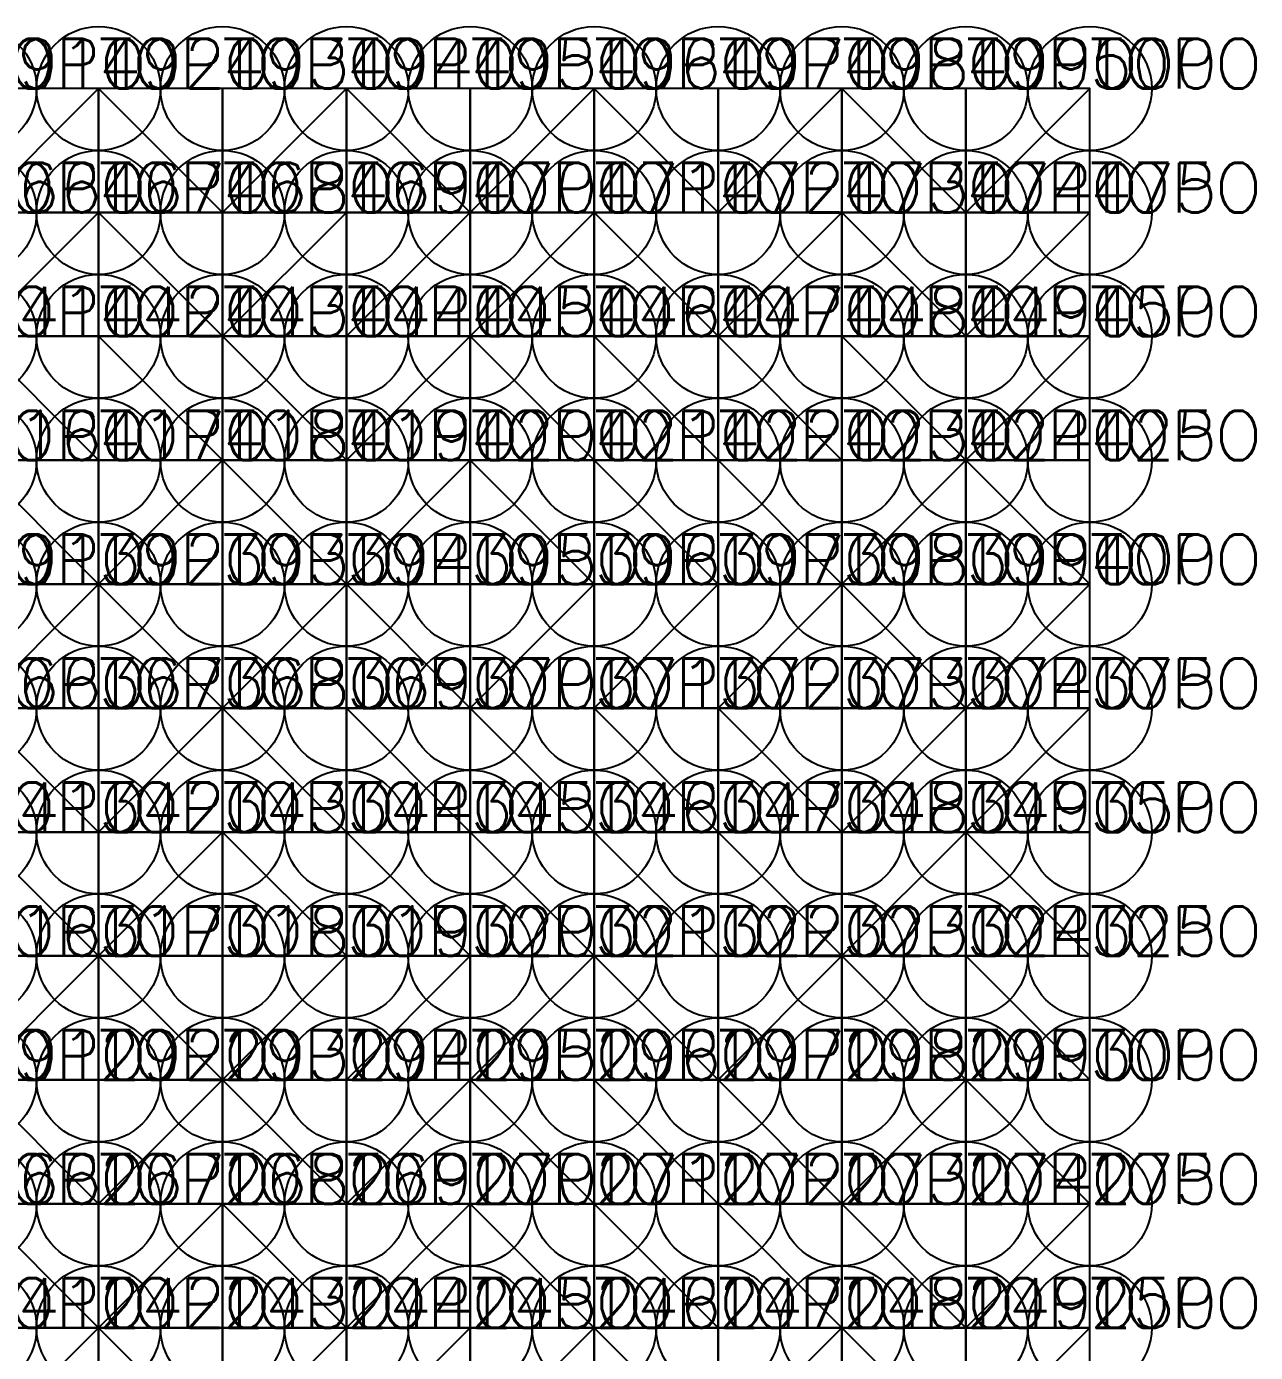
# Model space of a CAD drawing. Header units: feet. Extents: x -5 to 253, y -5 to 232.
# Drawn here: x 154.2 to 253.4, y 88 to 195 of the extents above; entities that cross this region are included whole.
import ezdxf

# ---------------------------------------------------------------- set-up
doc = ezdxf.new("R2010")
doc.units = ezdxf.units.FT
doc.layers.get('0').update_dxf_attribs({"linetype": 'CONTINUOUS'})
doc.layers.add('C-TOPO', color=7, linetype='Continuous')
doc.layers.add('V-NODE', color=7, linetype='Continuous')
doc.styles.get("Standard").update_dxf_attribs({"font": 'romans.shx', "height": 6.25})

# ---------------------------------------------------------------- blocks, each defined once
blk = doc.blocks.new('GOSURVEY_POINT')
blk.add_circle((0, 0), 5)
for tag, p in [('NUMBER', (7.5, 2.5)), ('DESCRIPTION', (7.5, -2.5))]:
    blk.add_attdef(tag, p, '', height=4)

msp = doc.modelspace()

# ---------------------------------------------------------------- block references
at = {"layer": 'V-NODE'}
ref = msp.add_blockref('GOSURVEY_POINT', (150, 190, -5.82), dxfattribs=at)
ref.add_attrib('NUMBER', '491', (150, 190, -5.82), dxfattribs={"layer": '0', "height": 4})
ref.add_attrib('DESCRIPTION', 'TOPO', (150, 190, -5.82), dxfattribs={"layer": '0', "height": 4})
ref = msp.add_blockref('GOSURVEY_POINT', (160, 190, -3.35), dxfattribs=at)
ref.add_attrib('NUMBER', '492', (160, 190, -3.35), dxfattribs={"layer": '0', "height": 4})
ref.add_attrib('DESCRIPTION', 'TOPO', (160, 190, -3.35), dxfattribs={"layer": '0', "height": 4})
ref = msp.add_blockref('GOSURVEY_POINT', (170, 190, -0.33), dxfattribs=at)
ref.add_attrib('NUMBER', '493', (170, 190, -0.33), dxfattribs={"layer": '0', "height": 4})
ref.add_attrib('DESCRIPTION', 'TOPO', (170, 190, -0.33), dxfattribs={"layer": '0', "height": 4})
ref = msp.add_blockref('GOSURVEY_POINT', (180, 190, 1.84), dxfattribs=at)
ref.add_attrib('NUMBER', '494', (180, 190, 1.84), dxfattribs={"layer": '0', "height": 4})
ref.add_attrib('DESCRIPTION', 'TOPO', (180, 190, 1.84), dxfattribs={"layer": '0', "height": 4})
ref = msp.add_blockref('GOSURVEY_POINT', (190, 190, 2.71), dxfattribs=at)
ref.add_attrib('NUMBER', '495', (190, 190, 2.71), dxfattribs={"layer": '0', "height": 4})
ref.add_attrib('DESCRIPTION', 'TOPO', (190, 190, 2.71), dxfattribs={"layer": '0', "height": 4})
ref = msp.add_blockref('GOSURVEY_POINT', (200, 190, 2.84), dxfattribs=at)
ref.add_attrib('NUMBER', '496', (200, 190, 2.84), dxfattribs={"layer": '0', "height": 4})
ref.add_attrib('DESCRIPTION', 'TOPO', (200, 190, 2.84), dxfattribs={"layer": '0', "height": 4})
ref = msp.add_blockref('GOSURVEY_POINT', (210, 190, 2.98), dxfattribs=at)
ref.add_attrib('NUMBER', '497', (210, 190, 2.98), dxfattribs={"layer": '0', "height": 4})
ref.add_attrib('DESCRIPTION', 'TOPO', (210, 190, 2.98), dxfattribs={"layer": '0', "height": 4})
ref = msp.add_blockref('GOSURVEY_POINT', (220, 190, 3.29), dxfattribs=at)
ref.add_attrib('NUMBER', '498', (220, 190, 3.29), dxfattribs={"layer": '0', "height": 4})
ref.add_attrib('DESCRIPTION', 'TOPO', (220, 190, 3.29), dxfattribs={"layer": '0', "height": 4})
ref = msp.add_blockref('GOSURVEY_POINT', (230, 190, 3.12), dxfattribs=at)
ref.add_attrib('NUMBER', '499', (230, 190, 3.12), dxfattribs={"layer": '0', "height": 4})
ref.add_attrib('DESCRIPTION', 'TOPO', (230, 190, 3.12), dxfattribs={"layer": '0', "height": 4})
ref = msp.add_blockref('GOSURVEY_POINT', (240, 190, 1.65), dxfattribs=at)
ref.add_attrib('NUMBER', '500', (240, 190, 1.65), dxfattribs={"layer": '0', "height": 4})
ref.add_attrib('DESCRIPTION', 'TOPO', (240, 190, 1.65), dxfattribs={"layer": '0', "height": 4})
ref = msp.add_blockref('GOSURVEY_POINT', (150, 180, -4.06), dxfattribs=at)
ref.add_attrib('NUMBER', '466', (150, 180, -4.06), dxfattribs={"layer": '0', "height": 4})
ref.add_attrib('DESCRIPTION', 'TOPO', (150, 180, -4.06), dxfattribs={"layer": '0', "height": 4})
ref = msp.add_blockref('GOSURVEY_POINT', (160, 180, -2.81), dxfattribs=at)
ref.add_attrib('NUMBER', '467', (160, 180, -2.81), dxfattribs={"layer": '0', "height": 4})
ref.add_attrib('DESCRIPTION', 'TOPO', (160, 180, -2.81), dxfattribs={"layer": '0', "height": 4})
ref = msp.add_blockref('GOSURVEY_POINT', (170, 180, -0.23), dxfattribs=at)
ref.add_attrib('NUMBER', '468', (170, 180, -0.23), dxfattribs={"layer": '0', "height": 4})
ref.add_attrib('DESCRIPTION', 'TOPO', (170, 180, -0.23), dxfattribs={"layer": '0', "height": 4})
ref = msp.add_blockref('GOSURVEY_POINT', (180, 180, 2.05), dxfattribs=at)
ref.add_attrib('NUMBER', '469', (180, 180, 2.05), dxfattribs={"layer": '0', "height": 4})
ref.add_attrib('DESCRIPTION', 'TOPO', (180, 180, 2.05), dxfattribs={"layer": '0', "height": 4})
ref = msp.add_blockref('GOSURVEY_POINT', (190, 180, 2.82), dxfattribs=at)
ref.add_attrib('NUMBER', '470', (190, 180, 2.82), dxfattribs={"layer": '0', "height": 4})
ref.add_attrib('DESCRIPTION', 'TOPO', (190, 180, 2.82), dxfattribs={"layer": '0', "height": 4})
ref = msp.add_blockref('GOSURVEY_POINT', (200, 180, 2.04), dxfattribs=at)
ref.add_attrib('NUMBER', '471', (200, 180, 2.04), dxfattribs={"layer": '0', "height": 4})
ref.add_attrib('DESCRIPTION', 'TOPO', (200, 180, 2.04), dxfattribs={"layer": '0', "height": 4})
ref = msp.add_blockref('GOSURVEY_POINT', (210, 180, 0.69), dxfattribs=at)
ref.add_attrib('NUMBER', '472', (210, 180, 0.69), dxfattribs={"layer": '0', "height": 4})
ref.add_attrib('DESCRIPTION', 'TOPO', (210, 180, 0.69), dxfattribs={"layer": '0', "height": 4})
ref = msp.add_blockref('GOSURVEY_POINT', (220, 180, -0.06), dxfattribs=at)
ref.add_attrib('NUMBER', '473', (220, 180, -0.06), dxfattribs={"layer": '0', "height": 4})
ref.add_attrib('DESCRIPTION', 'TOPO', (220, 180, -0.06), dxfattribs={"layer": '0', "height": 4})
ref = msp.add_blockref('GOSURVEY_POINT', (230, 180, 0.18), dxfattribs=at)
ref.add_attrib('NUMBER', '474', (230, 180, 0.18), dxfattribs={"layer": '0', "height": 4})
ref.add_attrib('DESCRIPTION', 'TOPO', (230, 180, 0.18), dxfattribs={"layer": '0', "height": 4})
ref = msp.add_blockref('GOSURVEY_POINT', (240, 180, 0.78), dxfattribs=at)
ref.add_attrib('NUMBER', '475', (240, 180, 0.78), dxfattribs={"layer": '0', "height": 4})
ref.add_attrib('DESCRIPTION', 'TOPO', (240, 180, 0.78), dxfattribs={"layer": '0', "height": 4})
ref = msp.add_blockref('GOSURVEY_POINT', (150, 170, -0.27), dxfattribs=at)
ref.add_attrib('NUMBER', '441', (150, 170, -0.27), dxfattribs={"layer": '0', "height": 4})
ref.add_attrib('DESCRIPTION', 'TOPO', (150, 170, -0.27), dxfattribs={"layer": '0', "height": 4})
ref = msp.add_blockref('GOSURVEY_POINT', (160, 170, -1.12), dxfattribs=at)
ref.add_attrib('NUMBER', '442', (160, 170, -1.12), dxfattribs={"layer": '0', "height": 4})
ref.add_attrib('DESCRIPTION', 'TOPO', (160, 170, -1.12), dxfattribs={"layer": '0', "height": 4})
ref = msp.add_blockref('GOSURVEY_POINT', (170, 170, -0.53), dxfattribs=at)
ref.add_attrib('NUMBER', '443', (170, 170, -0.53), dxfattribs={"layer": '0', "height": 4})
ref.add_attrib('DESCRIPTION', 'TOPO', (170, 170, -0.53), dxfattribs={"layer": '0', "height": 4})
ref = msp.add_blockref('GOSURVEY_POINT', (180, 170, 0.75), dxfattribs=at)
ref.add_attrib('NUMBER', '444', (180, 170, 0.75), dxfattribs={"layer": '0', "height": 4})
ref.add_attrib('DESCRIPTION', 'TOPO', (180, 170, 0.75), dxfattribs={"layer": '0', "height": 4})
ref = msp.add_blockref('GOSURVEY_POINT', (190, 170, 1.46), dxfattribs=at)
ref.add_attrib('NUMBER', '445', (190, 170, 1.46), dxfattribs={"layer": '0', "height": 4})
ref.add_attrib('DESCRIPTION', 'TOPO', (190, 170, 1.46), dxfattribs={"layer": '0', "height": 4})
ref = msp.add_blockref('GOSURVEY_POINT', (200, 170, 0.81), dxfattribs=at)
ref.add_attrib('NUMBER', '446', (200, 170, 0.81), dxfattribs={"layer": '0', "height": 4})
ref.add_attrib('DESCRIPTION', 'TOPO', (200, 170, 0.81), dxfattribs={"layer": '0', "height": 4})
ref = msp.add_blockref('GOSURVEY_POINT', (210, 170, -0.86), dxfattribs=at)
ref.add_attrib('NUMBER', '447', (210, 170, -0.86), dxfattribs={"layer": '0', "height": 4})
ref.add_attrib('DESCRIPTION', 'TOPO', (210, 170, -0.86), dxfattribs={"layer": '0', "height": 4})
ref = msp.add_blockref('GOSURVEY_POINT', (220, 170, -2.3), dxfattribs=at)
ref.add_attrib('NUMBER', '448', (220, 170, -2.3), dxfattribs={"layer": '0', "height": 4})
ref.add_attrib('DESCRIPTION', 'TOPO', (220, 170, -2.3), dxfattribs={"layer": '0', "height": 4})
ref = msp.add_blockref('GOSURVEY_POINT', (230, 170, -2.34), dxfattribs=at)
ref.add_attrib('NUMBER', '449', (230, 170, -2.34), dxfattribs={"layer": '0', "height": 4})
ref.add_attrib('DESCRIPTION', 'TOPO', (230, 170, -2.34), dxfattribs={"layer": '0', "height": 4})
ref = msp.add_blockref('GOSURVEY_POINT', (240, 170, -0.77), dxfattribs=at)
ref.add_attrib('NUMBER', '450', (240, 170, -0.77), dxfattribs={"layer": '0', "height": 4})
ref.add_attrib('DESCRIPTION', 'TOPO', (240, 170, -0.77), dxfattribs={"layer": '0', "height": 4})
ref = msp.add_blockref('GOSURVEY_POINT', (150, 160, 4.55), dxfattribs=at)
ref.add_attrib('NUMBER', '416', (150, 160, 4.55), dxfattribs={"layer": '0', "height": 4})
ref.add_attrib('DESCRIPTION', 'TOPO', (150, 160, 4.55), dxfattribs={"layer": '0', "height": 4})
ref = msp.add_blockref('GOSURVEY_POINT', (160, 160, 1.98), dxfattribs=at)
ref.add_attrib('NUMBER', '417', (160, 160, 1.98), dxfattribs={"layer": '0', "height": 4})
ref.add_attrib('DESCRIPTION', 'TOPO', (160, 160, 1.98), dxfattribs={"layer": '0', "height": 4})
ref = msp.add_blockref('GOSURVEY_POINT', (170, 160, -0.14), dxfattribs=at)
ref.add_attrib('NUMBER', '418', (170, 160, -0.14), dxfattribs={"layer": '0', "height": 4})
ref.add_attrib('DESCRIPTION', 'TOPO', (170, 160, -0.14), dxfattribs={"layer": '0', "height": 4})
ref = msp.add_blockref('GOSURVEY_POINT', (180, 160, -1.13), dxfattribs=at)
ref.add_attrib('NUMBER', '419', (180, 160, -1.13), dxfattribs={"layer": '0', "height": 4})
ref.add_attrib('DESCRIPTION', 'TOPO', (180, 160, -1.13), dxfattribs={"layer": '0', "height": 4})
ref = msp.add_blockref('GOSURVEY_POINT', (190, 160, -1.3), dxfattribs=at)
ref.add_attrib('NUMBER', '420', (190, 160, -1.3), dxfattribs={"layer": '0', "height": 4})
ref.add_attrib('DESCRIPTION', 'TOPO', (190, 160, -1.3), dxfattribs={"layer": '0', "height": 4})
ref = msp.add_blockref('GOSURVEY_POINT', (200, 160, -1.49), dxfattribs=at)
ref.add_attrib('NUMBER', '421', (200, 160, -1.49), dxfattribs={"layer": '0', "height": 4})
ref.add_attrib('DESCRIPTION', 'TOPO', (200, 160, -1.49), dxfattribs={"layer": '0', "height": 4})
ref = msp.add_blockref('GOSURVEY_POINT', (210, 160, -2.24), dxfattribs=at)
ref.add_attrib('NUMBER', '422', (210, 160, -2.24), dxfattribs={"layer": '0', "height": 4})
ref.add_attrib('DESCRIPTION', 'TOPO', (210, 160, -2.24), dxfattribs={"layer": '0', "height": 4})
ref = msp.add_blockref('GOSURVEY_POINT', (220, 160, -3.18), dxfattribs=at)
ref.add_attrib('NUMBER', '423', (220, 160, -3.18), dxfattribs={"layer": '0', "height": 4})
ref.add_attrib('DESCRIPTION', 'TOPO', (220, 160, -3.18), dxfattribs={"layer": '0', "height": 4})
ref = msp.add_blockref('GOSURVEY_POINT', (230, 160, -3.27), dxfattribs=at)
ref.add_attrib('NUMBER', '424', (230, 160, -3.27), dxfattribs={"layer": '0', "height": 4})
ref.add_attrib('DESCRIPTION', 'TOPO', (230, 160, -3.27), dxfattribs={"layer": '0', "height": 4})
ref = msp.add_blockref('GOSURVEY_POINT', (240, 160, -1.69), dxfattribs=at)
ref.add_attrib('NUMBER', '425', (240, 160, -1.69), dxfattribs={"layer": '0', "height": 4})
ref.add_attrib('DESCRIPTION', 'TOPO', (240, 160, -1.69), dxfattribs={"layer": '0', "height": 4})
ref = msp.add_blockref('GOSURVEY_POINT', (150, 150, 8.52), dxfattribs=at)
ref.add_attrib('NUMBER', '391', (150, 150, 8.52), dxfattribs={"layer": '0', "height": 4})
ref.add_attrib('DESCRIPTION', 'TOPO', (150, 150, 8.52), dxfattribs={"layer": '0', "height": 4})
ref = msp.add_blockref('GOSURVEY_POINT', (160, 150, 5.59), dxfattribs=at)
ref.add_attrib('NUMBER', '392', (160, 150, 5.59), dxfattribs={"layer": '0', "height": 4})
ref.add_attrib('DESCRIPTION', 'TOPO', (160, 150, 5.59), dxfattribs={"layer": '0', "height": 4})
ref = msp.add_blockref('GOSURVEY_POINT', (170, 150, 1.45), dxfattribs=at)
ref.add_attrib('NUMBER', '393', (170, 150, 1.45), dxfattribs={"layer": '0', "height": 4})
ref.add_attrib('DESCRIPTION', 'TOPO', (170, 150, 1.45), dxfattribs={"layer": '0', "height": 4})
ref = msp.add_blockref('GOSURVEY_POINT', (180, 150, -2.2), dxfattribs=at)
ref.add_attrib('NUMBER', '394', (180, 150, -2.2), dxfattribs={"layer": '0', "height": 4})
ref.add_attrib('DESCRIPTION', 'TOPO', (180, 150, -2.2), dxfattribs={"layer": '0', "height": 4})
ref = msp.add_blockref('GOSURVEY_POINT', (190, 150, -4.2), dxfattribs=at)
ref.add_attrib('NUMBER', '395', (190, 150, -4.2), dxfattribs={"layer": '0', "height": 4})
ref.add_attrib('DESCRIPTION', 'TOPO', (190, 150, -4.2), dxfattribs={"layer": '0', "height": 4})
ref = msp.add_blockref('GOSURVEY_POINT', (200, 150, -4.56), dxfattribs=at)
ref.add_attrib('NUMBER', '396', (200, 150, -4.56), dxfattribs={"layer": '0', "height": 4})
ref.add_attrib('DESCRIPTION', 'TOPO', (200, 150, -4.56), dxfattribs={"layer": '0', "height": 4})
ref = msp.add_blockref('GOSURVEY_POINT', (210, 150, -4.07), dxfattribs=at)
ref.add_attrib('NUMBER', '397', (210, 150, -4.07), dxfattribs={"layer": '0', "height": 4})
ref.add_attrib('DESCRIPTION', 'TOPO', (210, 150, -4.07), dxfattribs={"layer": '0', "height": 4})
ref = msp.add_blockref('GOSURVEY_POINT', (220, 150, -3.43), dxfattribs=at)
ref.add_attrib('NUMBER', '398', (220, 150, -3.43), dxfattribs={"layer": '0', "height": 4})
ref.add_attrib('DESCRIPTION', 'TOPO', (220, 150, -3.43), dxfattribs={"layer": '0', "height": 4})
ref = msp.add_blockref('GOSURVEY_POINT', (230, 150, -2.65), dxfattribs=at)
ref.add_attrib('NUMBER', '399', (230, 150, -2.65), dxfattribs={"layer": '0', "height": 4})
ref.add_attrib('DESCRIPTION', 'TOPO', (230, 150, -2.65), dxfattribs={"layer": '0', "height": 4})
ref = msp.add_blockref('GOSURVEY_POINT', (240, 150, -1.17), dxfattribs=at)
ref.add_attrib('NUMBER', '400', (240, 150, -1.17), dxfattribs={"layer": '0', "height": 4})
ref.add_attrib('DESCRIPTION', 'TOPO', (240, 150, -1.17), dxfattribs={"layer": '0', "height": 4})
ref = msp.add_blockref('GOSURVEY_POINT', (150, 140, 10.06), dxfattribs=at)
ref.add_attrib('NUMBER', '366', (150, 140, 10.06), dxfattribs={"layer": '0', "height": 4})
ref.add_attrib('DESCRIPTION', 'TOPO', (150, 140, 10.06), dxfattribs={"layer": '0', "height": 4})
ref = msp.add_blockref('GOSURVEY_POINT', (160, 140, 8.12), dxfattribs=at)
ref.add_attrib('NUMBER', '367', (160, 140, 8.12), dxfattribs={"layer": '0', "height": 4})
ref.add_attrib('DESCRIPTION', 'TOPO', (160, 140, 8.12), dxfattribs={"layer": '0', "height": 4})
ref = msp.add_blockref('GOSURVEY_POINT', (170, 140, 3.7), dxfattribs=at)
ref.add_attrib('NUMBER', '368', (170, 140, 3.7), dxfattribs={"layer": '0', "height": 4})
ref.add_attrib('DESCRIPTION', 'TOPO', (170, 140, 3.7), dxfattribs={"layer": '0', "height": 4})
ref = msp.add_blockref('GOSURVEY_POINT', (180, 140, -1.58), dxfattribs=at)
ref.add_attrib('NUMBER', '369', (180, 140, -1.58), dxfattribs={"layer": '0', "height": 4})
ref.add_attrib('DESCRIPTION', 'TOPO', (180, 140, -1.58), dxfattribs={"layer": '0', "height": 4})
ref = msp.add_blockref('GOSURVEY_POINT', (190, 140, -5.61), dxfattribs=at)
ref.add_attrib('NUMBER', '370', (190, 140, -5.61), dxfattribs={"layer": '0', "height": 4})
ref.add_attrib('DESCRIPTION', 'TOPO', (190, 140, -5.61), dxfattribs={"layer": '0', "height": 4})
ref = msp.add_blockref('GOSURVEY_POINT', (200, 140, -7.1), dxfattribs=at)
ref.add_attrib('NUMBER', '371', (200, 140, -7.1), dxfattribs={"layer": '0', "height": 4})
ref.add_attrib('DESCRIPTION', 'TOPO', (200, 140, -7.1), dxfattribs={"layer": '0', "height": 4})
ref = msp.add_blockref('GOSURVEY_POINT', (210, 140, -6.13), dxfattribs=at)
ref.add_attrib('NUMBER', '372', (210, 140, -6.13), dxfattribs={"layer": '0', "height": 4})
ref.add_attrib('DESCRIPTION', 'TOPO', (210, 140, -6.13), dxfattribs={"layer": '0', "height": 4})
ref = msp.add_blockref('GOSURVEY_POINT', (220, 140, -3.87), dxfattribs=at)
ref.add_attrib('NUMBER', '373', (220, 140, -3.87), dxfattribs={"layer": '0', "height": 4})
ref.add_attrib('DESCRIPTION', 'TOPO', (220, 140, -3.87), dxfattribs={"layer": '0', "height": 4})
ref = msp.add_blockref('GOSURVEY_POINT', (230, 140, -1.5), dxfattribs=at)
ref.add_attrib('NUMBER', '374', (230, 140, -1.5), dxfattribs={"layer": '0', "height": 4})
ref.add_attrib('DESCRIPTION', 'TOPO', (230, 140, -1.5), dxfattribs={"layer": '0', "height": 4})
ref = msp.add_blockref('GOSURVEY_POINT', (240, 140, 0.48), dxfattribs=at)
ref.add_attrib('NUMBER', '375', (240, 140, 0.48), dxfattribs={"layer": '0', "height": 4})
ref.add_attrib('DESCRIPTION', 'TOPO', (240, 140, 0.48), dxfattribs={"layer": '0', "height": 4})
ref = msp.add_blockref('GOSURVEY_POINT', (150, 130, 8.87), dxfattribs=at)
ref.add_attrib('NUMBER', '341', (150, 130, 8.87), dxfattribs={"layer": '0', "height": 4})
ref.add_attrib('DESCRIPTION', 'TOPO', (150, 130, 8.87), dxfattribs={"layer": '0', "height": 4})
ref = msp.add_blockref('GOSURVEY_POINT', (160, 130, 8.37), dxfattribs=at)
ref.add_attrib('NUMBER', '342', (160, 130, 8.37), dxfattribs={"layer": '0', "height": 4})
ref.add_attrib('DESCRIPTION', 'TOPO', (160, 130, 8.37), dxfattribs={"layer": '0', "height": 4})
ref = msp.add_blockref('GOSURVEY_POINT', (170, 130, 5.44), dxfattribs=at)
ref.add_attrib('NUMBER', '343', (170, 130, 5.44), dxfattribs={"layer": '0', "height": 4})
ref.add_attrib('DESCRIPTION', 'TOPO', (170, 130, 5.44), dxfattribs={"layer": '0', "height": 4})
ref = msp.add_blockref('GOSURVEY_POINT', (180, 130, 0.51), dxfattribs=at)
ref.add_attrib('NUMBER', '344', (180, 130, 0.51), dxfattribs={"layer": '0', "height": 4})
ref.add_attrib('DESCRIPTION', 'TOPO', (180, 130, 0.51), dxfattribs={"layer": '0', "height": 4})
ref = msp.add_blockref('GOSURVEY_POINT', (190, 130, -4.51), dxfattribs=at)
ref.add_attrib('NUMBER', '345', (190, 130, -4.51), dxfattribs={"layer": '0', "height": 4})
ref.add_attrib('DESCRIPTION', 'TOPO', (190, 130, -4.51), dxfattribs={"layer": '0', "height": 4})
ref = msp.add_blockref('GOSURVEY_POINT', (200, 130, -7.48), dxfattribs=at)
ref.add_attrib('NUMBER', '346', (200, 130, -7.48), dxfattribs={"layer": '0', "height": 4})
ref.add_attrib('DESCRIPTION', 'TOPO', (200, 130, -7.48), dxfattribs={"layer": '0', "height": 4})
ref = msp.add_blockref('GOSURVEY_POINT', (210, 130, -7.32), dxfattribs=at)
ref.add_attrib('NUMBER', '347', (210, 130, -7.32), dxfattribs={"layer": '0', "height": 4})
ref.add_attrib('DESCRIPTION', 'TOPO', (210, 130, -7.32), dxfattribs={"layer": '0', "height": 4})
ref = msp.add_blockref('GOSURVEY_POINT', (220, 130, -4.59), dxfattribs=at)
ref.add_attrib('NUMBER', '348', (220, 130, -4.59), dxfattribs={"layer": '0', "height": 4})
ref.add_attrib('DESCRIPTION', 'TOPO', (220, 130, -4.59), dxfattribs={"layer": '0', "height": 4})
ref = msp.add_blockref('GOSURVEY_POINT', (230, 130, -0.94), dxfattribs=at)
ref.add_attrib('NUMBER', '349', (230, 130, -0.94), dxfattribs={"layer": '0', "height": 4})
ref.add_attrib('DESCRIPTION', 'TOPO', (230, 130, -0.94), dxfattribs={"layer": '0', "height": 4})
ref = msp.add_blockref('GOSURVEY_POINT', (240, 130, 2.02), dxfattribs=at)
ref.add_attrib('NUMBER', '350', (240, 130, 2.02), dxfattribs={"layer": '0', "height": 4})
ref.add_attrib('DESCRIPTION', 'TOPO', (240, 130, 2.02), dxfattribs={"layer": '0', "height": 4})
ref = msp.add_blockref('GOSURVEY_POINT', (150, 120, 6.12), dxfattribs=at)
ref.add_attrib('NUMBER', '316', (150, 120, 6.12), dxfattribs={"layer": '0', "height": 4})
ref.add_attrib('DESCRIPTION', 'TOPO', (150, 120, 6.12), dxfattribs={"layer": '0', "height": 4})
ref = msp.add_blockref('GOSURVEY_POINT', (160, 120, 6.53), dxfattribs=at)
ref.add_attrib('NUMBER', '317', (160, 120, 6.53), dxfattribs={"layer": '0', "height": 4})
ref.add_attrib('DESCRIPTION', 'TOPO', (160, 120, 6.53), dxfattribs={"layer": '0', "height": 4})
ref = msp.add_blockref('GOSURVEY_POINT', (170, 120, 5.88), dxfattribs=at)
ref.add_attrib('NUMBER', '318', (170, 120, 5.88), dxfattribs={"layer": '0', "height": 4})
ref.add_attrib('DESCRIPTION', 'TOPO', (170, 120, 5.88), dxfattribs={"layer": '0', "height": 4})
ref = msp.add_blockref('GOSURVEY_POINT', (180, 120, 3.14), dxfattribs=at)
ref.add_attrib('NUMBER', '319', (180, 120, 3.14), dxfattribs={"layer": '0', "height": 4})
ref.add_attrib('DESCRIPTION', 'TOPO', (180, 120, 3.14), dxfattribs={"layer": '0', "height": 4})
ref = msp.add_blockref('GOSURVEY_POINT', (190, 120, -1.06), dxfattribs=at)
ref.add_attrib('NUMBER', '320', (190, 120, -1.06), dxfattribs={"layer": '0', "height": 4})
ref.add_attrib('DESCRIPTION', 'TOPO', (190, 120, -1.06), dxfattribs={"layer": '0', "height": 4})
ref = msp.add_blockref('GOSURVEY_POINT', (200, 120, -4.83), dxfattribs=at)
ref.add_attrib('NUMBER', '321', (200, 120, -4.83), dxfattribs={"layer": '0', "height": 4})
ref.add_attrib('DESCRIPTION', 'TOPO', (200, 120, -4.83), dxfattribs={"layer": '0', "height": 4})
ref = msp.add_blockref('GOSURVEY_POINT', (210, 120, -6.27), dxfattribs=at)
ref.add_attrib('NUMBER', '322', (210, 120, -6.27), dxfattribs={"layer": '0', "height": 4})
ref.add_attrib('DESCRIPTION', 'TOPO', (210, 120, -6.27), dxfattribs={"layer": '0', "height": 4})
ref = msp.add_blockref('GOSURVEY_POINT', (220, 120, -4.74), dxfattribs=at)
ref.add_attrib('NUMBER', '323', (220, 120, -4.74), dxfattribs={"layer": '0', "height": 4})
ref.add_attrib('DESCRIPTION', 'TOPO', (220, 120, -4.74), dxfattribs={"layer": '0', "height": 4})
ref = msp.add_blockref('GOSURVEY_POINT', (230, 120, -1.26), dxfattribs=at)
ref.add_attrib('NUMBER', '324', (230, 120, -1.26), dxfattribs={"layer": '0', "height": 4})
ref.add_attrib('DESCRIPTION', 'TOPO', (230, 120, -1.26), dxfattribs={"layer": '0', "height": 4})
ref = msp.add_blockref('GOSURVEY_POINT', (240, 120, 2.26), dxfattribs=at)
ref.add_attrib('NUMBER', '325', (240, 120, 2.26), dxfattribs={"layer": '0', "height": 4})
ref.add_attrib('DESCRIPTION', 'TOPO', (240, 120, 2.26), dxfattribs={"layer": '0', "height": 4})
ref = msp.add_blockref('GOSURVEY_POINT', (150, 110, 3.69), dxfattribs=at)
ref.add_attrib('NUMBER', '291', (150, 110, 3.69), dxfattribs={"layer": '0', "height": 4})
ref.add_attrib('DESCRIPTION', 'TOPO', (150, 110, 3.69), dxfattribs={"layer": '0', "height": 4})
ref = msp.add_blockref('GOSURVEY_POINT', (160, 110, 4.22), dxfattribs=at)
ref.add_attrib('NUMBER', '292', (160, 110, 4.22), dxfattribs={"layer": '0', "height": 4})
ref.add_attrib('DESCRIPTION', 'TOPO', (160, 110, 4.22), dxfattribs={"layer": '0', "height": 4})
ref = msp.add_blockref('GOSURVEY_POINT', (170, 110, 5.52), dxfattribs=at)
ref.add_attrib('NUMBER', '293', (170, 110, 5.52), dxfattribs={"layer": '0', "height": 4})
ref.add_attrib('DESCRIPTION', 'TOPO', (170, 110, 5.52), dxfattribs={"layer": '0', "height": 4})
ref = msp.add_blockref('GOSURVEY_POINT', (180, 110, 5.62), dxfattribs=at)
ref.add_attrib('NUMBER', '294', (180, 110, 5.62), dxfattribs={"layer": '0', "height": 4})
ref.add_attrib('DESCRIPTION', 'TOPO', (180, 110, 5.62), dxfattribs={"layer": '0', "height": 4})
ref = msp.add_blockref('GOSURVEY_POINT', (190, 110, 3.64), dxfattribs=at)
ref.add_attrib('NUMBER', '295', (190, 110, 3.64), dxfattribs={"layer": '0', "height": 4})
ref.add_attrib('DESCRIPTION', 'TOPO', (190, 110, 3.64), dxfattribs={"layer": '0', "height": 4})
ref = msp.add_blockref('GOSURVEY_POINT', (200, 110, 0.36), dxfattribs=at)
ref.add_attrib('NUMBER', '296', (200, 110, 0.36), dxfattribs={"layer": '0', "height": 4})
ref.add_attrib('DESCRIPTION', 'TOPO', (200, 110, 0.36), dxfattribs={"layer": '0', "height": 4})
ref = msp.add_blockref('GOSURVEY_POINT', (210, 110, -2.44), dxfattribs=at)
ref.add_attrib('NUMBER', '297', (210, 110, -2.44), dxfattribs={"layer": '0', "height": 4})
ref.add_attrib('DESCRIPTION', 'TOPO', (210, 110, -2.44), dxfattribs={"layer": '0', "height": 4})
ref = msp.add_blockref('GOSURVEY_POINT', (220, 110, -3.22), dxfattribs=at)
ref.add_attrib('NUMBER', '298', (220, 110, -3.22), dxfattribs={"layer": '0', "height": 4})
ref.add_attrib('DESCRIPTION', 'TOPO', (220, 110, -3.22), dxfattribs={"layer": '0', "height": 4})
ref = msp.add_blockref('GOSURVEY_POINT', (230, 110, -1.72), dxfattribs=at)
ref.add_attrib('NUMBER', '299', (230, 110, -1.72), dxfattribs={"layer": '0', "height": 4})
ref.add_attrib('DESCRIPTION', 'TOPO', (230, 110, -1.72), dxfattribs={"layer": '0', "height": 4})
ref = msp.add_blockref('GOSURVEY_POINT', (240, 110, 0.95), dxfattribs=at)
ref.add_attrib('NUMBER', '300', (240, 110, 0.95), dxfattribs={"layer": '0', "height": 4})
ref.add_attrib('DESCRIPTION', 'TOPO', (240, 110, 0.95), dxfattribs={"layer": '0', "height": 4})
ref = msp.add_blockref('GOSURVEY_POINT', (150, 100, 2.99), dxfattribs=at)
ref.add_attrib('NUMBER', '266', (150, 100, 2.99), dxfattribs={"layer": '0', "height": 4})
ref.add_attrib('DESCRIPTION', 'TOPO', (150, 100, 2.99), dxfattribs={"layer": '0', "height": 4})
ref = msp.add_blockref('GOSURVEY_POINT', (160, 100, 3.53), dxfattribs=at)
ref.add_attrib('NUMBER', '267', (160, 100, 3.53), dxfattribs={"layer": '0', "height": 4})
ref.add_attrib('DESCRIPTION', 'TOPO', (160, 100, 3.53), dxfattribs={"layer": '0', "height": 4})
ref = msp.add_blockref('GOSURVEY_POINT', (170, 100, 5.9), dxfattribs=at)
ref.add_attrib('NUMBER', '268', (170, 100, 5.9), dxfattribs={"layer": '0', "height": 4})
ref.add_attrib('DESCRIPTION', 'TOPO', (170, 100, 5.9), dxfattribs={"layer": '0', "height": 4})
ref = msp.add_blockref('GOSURVEY_POINT', (180, 100, 8.1), dxfattribs=at)
ref.add_attrib('NUMBER', '269', (180, 100, 8.1), dxfattribs={"layer": '0', "height": 4})
ref.add_attrib('DESCRIPTION', 'TOPO', (180, 100, 8.1), dxfattribs={"layer": '0', "height": 4})
ref = msp.add_blockref('GOSURVEY_POINT', (190, 100, 8.42), dxfattribs=at)
ref.add_attrib('NUMBER', '270', (190, 100, 8.42), dxfattribs={"layer": '0', "height": 4})
ref.add_attrib('DESCRIPTION', 'TOPO', (190, 100, 8.42), dxfattribs={"layer": '0', "height": 4})
ref = msp.add_blockref('GOSURVEY_POINT', (200, 100, 6.5), dxfattribs=at)
ref.add_attrib('NUMBER', '271', (200, 100, 6.5), dxfattribs={"layer": '0', "height": 4})
ref.add_attrib('DESCRIPTION', 'TOPO', (200, 100, 6.5), dxfattribs={"layer": '0', "height": 4})
ref = msp.add_blockref('GOSURVEY_POINT', (210, 100, 3.29), dxfattribs=at)
ref.add_attrib('NUMBER', '272', (210, 100, 3.29), dxfattribs={"layer": '0', "height": 4})
ref.add_attrib('DESCRIPTION', 'TOPO', (210, 100, 3.29), dxfattribs={"layer": '0', "height": 4})
ref = msp.add_blockref('GOSURVEY_POINT', (220, 100, 0.31), dxfattribs=at)
ref.add_attrib('NUMBER', '273', (220, 100, 0.31), dxfattribs={"layer": '0', "height": 4})
ref.add_attrib('DESCRIPTION', 'TOPO', (220, 100, 0.31), dxfattribs={"layer": '0', "height": 4})
ref = msp.add_blockref('GOSURVEY_POINT', (230, 100, -1.2), dxfattribs=at)
ref.add_attrib('NUMBER', '274', (230, 100, -1.2), dxfattribs={"layer": '0', "height": 4})
ref.add_attrib('DESCRIPTION', 'TOPO', (230, 100, -1.2), dxfattribs={"layer": '0', "height": 4})
ref = msp.add_blockref('GOSURVEY_POINT', (240, 100, -0.98), dxfattribs=at)
ref.add_attrib('NUMBER', '275', (240, 100, -0.98), dxfattribs={"layer": '0', "height": 4})
ref.add_attrib('DESCRIPTION', 'TOPO', (240, 100, -0.98), dxfattribs={"layer": '0', "height": 4})
ref = msp.add_blockref('GOSURVEY_POINT', (150, 90, 4.03), dxfattribs=at)
ref.add_attrib('NUMBER', '241', (150, 90, 4.03), dxfattribs={"layer": '0', "height": 4})
ref.add_attrib('DESCRIPTION', 'TOPO', (150, 90, 4.03), dxfattribs={"layer": '0', "height": 4})
ref = msp.add_blockref('GOSURVEY_POINT', (160, 90, 5.48), dxfattribs=at)
ref.add_attrib('NUMBER', '242', (160, 90, 5.48), dxfattribs={"layer": '0', "height": 4})
ref.add_attrib('DESCRIPTION', 'TOPO', (160, 90, 5.48), dxfattribs={"layer": '0', "height": 4})
ref = msp.add_blockref('GOSURVEY_POINT', (170, 90, 8.43), dxfattribs=at)
ref.add_attrib('NUMBER', '243', (170, 90, 8.43), dxfattribs={"layer": '0', "height": 4})
ref.add_attrib('DESCRIPTION', 'TOPO', (170, 90, 8.43), dxfattribs={"layer": '0', "height": 4})
ref = msp.add_blockref('GOSURVEY_POINT', (180, 90, 11.27), dxfattribs=at)
ref.add_attrib('NUMBER', '244', (180, 90, 11.27), dxfattribs={"layer": '0', "height": 4})
ref.add_attrib('DESCRIPTION', 'TOPO', (180, 90, 11.27), dxfattribs={"layer": '0', "height": 4})
ref = msp.add_blockref('GOSURVEY_POINT', (190, 90, 12.57), dxfattribs=at)
ref.add_attrib('NUMBER', '245', (190, 90, 12.57), dxfattribs={"layer": '0', "height": 4})
ref.add_attrib('DESCRIPTION', 'TOPO', (190, 90, 12.57), dxfattribs={"layer": '0', "height": 4})
ref = msp.add_blockref('GOSURVEY_POINT', (200, 90, 11.75), dxfattribs=at)
ref.add_attrib('NUMBER', '246', (200, 90, 11.75), dxfattribs={"layer": '0', "height": 4})
ref.add_attrib('DESCRIPTION', 'TOPO', (200, 90, 11.75), dxfattribs={"layer": '0', "height": 4})
ref = msp.add_blockref('GOSURVEY_POINT', (210, 90, 8.95), dxfattribs=at)
ref.add_attrib('NUMBER', '247', (210, 90, 8.95), dxfattribs={"layer": '0', "height": 4})
ref.add_attrib('DESCRIPTION', 'TOPO', (210, 90, 8.95), dxfattribs={"layer": '0', "height": 4})
ref = msp.add_blockref('GOSURVEY_POINT', (220, 90, 4.9), dxfattribs=at)
ref.add_attrib('NUMBER', '248', (220, 90, 4.9), dxfattribs={"layer": '0', "height": 4})
ref.add_attrib('DESCRIPTION', 'TOPO', (220, 90, 4.9), dxfattribs={"layer": '0', "height": 4})
ref = msp.add_blockref('GOSURVEY_POINT', (230, 90, 0.79), dxfattribs=at)
ref.add_attrib('NUMBER', '249', (230, 90, 0.79), dxfattribs={"layer": '0', "height": 4})
ref.add_attrib('DESCRIPTION', 'TOPO', (230, 90, 0.79), dxfattribs={"layer": '0', "height": 4})
ref = msp.add_blockref('GOSURVEY_POINT', (240, 90, -2.13), dxfattribs=at)
ref.add_attrib('NUMBER', '250', (240, 90, -2.13), dxfattribs={"layer": '0', "height": 4})
ref.add_attrib('DESCRIPTION', 'TOPO', (240, 90, -2.13), dxfattribs={"layer": '0', "height": 4})

# ---------------------------------------------------------------- meshes
at = {"layer": 'C-TOPO'}
mesh = msp.add_polyface(dxfattribs=at)
corners = [(130, 150, 7.76), (140, 150, 9.13), (130, 160, 6.49), (150, 140, 10.06), (150, 150, 8.52), (160, 150, 5.59), (170, 140, 3.7), (170, 150, 1.45), (170, 170, -0.53), (180, 170, 0.75), (180, 180, 2.05), (160, 190, -3.35), (170, 180, -0.23), (170, 190, -0.32), (160, 140, 8.12), (180, 150, -2.2), (140, 180, -3.05), (150, 180, -4.06), (140, 190, -6.14), (140, 140, 9.52), (120, 140, 7.95), (130, 140, 8.11), (120, 150, 6.03), (140, 170, 1.71), (150, 160, 4.55), (150, 170, -0.26), (170, 160, -0.14), (150, 190, -5.82), (120, 160, 5.28), (120, 180, 3.08), (130, 180, -0.18), (130, 190, -3.66), (130, 170, 3.68), (140, 160, 6.33), (120, 170, 4.61), (160, 160, 1.98), (160, 170, -1.12), (180, 160, -1.13), (160, 180, -2.81), (180, 190, 1.84), (120, 190, 0.75)]
mesh.append_faces([[corners[k] for k in face] for face in [(0, 1, 2), (1, 3, 4), (5, 6, 7), (8, 9, 10), (11, 12, 13), (14, 6, 5), (6, 15, 7), (16, 17, 18), (19, 3, 1), (3, 5, 4), (20, 21, 0), (21, 1, 0), (20, 0, 22), (23, 24, 25), (5, 7, 26), (18, 17, 27), (22, 0, 28), (28, 0, 2), (1, 4, 24), (29, 30, 31), (28, 2, 32), (2, 1, 33), (4, 5, 24), (1, 24, 33), (28, 32, 34), (33, 24, 23), (24, 5, 35), (32, 2, 33), (32, 33, 23), (36, 26, 8), (7, 15, 26), (5, 26, 35), (35, 26, 36), (26, 15, 37), (25, 24, 35), (25, 35, 36), (8, 26, 37), (8, 37, 9), (23, 25, 17), (38, 8, 12), (32, 23, 16), (12, 39, 13), (25, 36, 38), (23, 17, 16), (36, 8, 38), (8, 10, 12), (10, 39, 12), (38, 12, 11), (25, 38, 17), (38, 11, 17), (34, 32, 30), (17, 11, 27), (29, 31, 40), (34, 30, 29), (32, 16, 30), (16, 18, 30), (30, 18, 31)]])
mesh = msp.add_polyface(dxfattribs=at)
corners = [(180, 150, -2.2), (190, 140, -5.61), (190, 150, -4.2), (200, 170, 0.81), (210, 160, -2.24), (210, 170, -0.86), (200, 190, 2.84), (210, 180, 0.69), (210, 190, 2.98), (220, 150, -3.43), (230, 140, -1.5), (230, 150, -2.65), (240, 150, -1.17), (200, 140, -7.1), (210, 140, -6.13), (210, 150, -4.07), (200, 150, -4.56), (180, 140, -1.58), (180, 180, 2.05), (190, 180, 2.82), (180, 190, 1.84), (220, 190, 3.29), (230, 180, 0.18), (230, 190, 3.12), (190, 190, 2.71), (190, 160, -1.3), (220, 160, -3.18), (200, 160, -1.49), (180, 160, -1.13), (190, 170, 1.46), (240, 190, 1.65), (180, 170, 0.75), (200, 180, 2.04), (240, 180, 0.78), (230, 160, -3.27), (240, 160, -1.69), (220, 170, -2.3), (230, 170, -2.34), (220, 180, -0.06), (240, 170, -0.77)]
mesh.append_faces([[corners[k] for k in face] for face in [(0, 1, 2), (3, 4, 5), (6, 7, 8), (9, 10, 11), (10, 12, 11), (13, 14, 15), (14, 9, 15), (1, 13, 16), (13, 15, 16), (17, 1, 0), (1, 16, 2), (18, 19, 20), (21, 22, 23), (20, 19, 24), (0, 2, 25), (5, 4, 26), (16, 15, 27), (2, 16, 25), (0, 25, 28), (28, 25, 29), (22, 30, 23), (31, 29, 19), (25, 16, 27), (29, 25, 27), (28, 29, 31), (32, 5, 7), (22, 33, 30), (15, 9, 4), (27, 15, 4), (29, 27, 3), (27, 4, 3), (34, 12, 35), (11, 12, 34), (9, 11, 34), (36, 37, 38), (4, 9, 26), (9, 34, 26), (5, 36, 38), (5, 26, 36), (26, 34, 36), (34, 35, 39), (36, 34, 37), (34, 39, 37), (38, 22, 21), (37, 39, 33), (38, 37, 22), (37, 33, 22), (7, 21, 8), (29, 3, 32), (31, 19, 18), (3, 5, 32), (5, 38, 7), (38, 21, 7), (32, 7, 6), (29, 32, 19), (32, 6, 19), (19, 6, 24)]])
mesh = msp.add_polyface(dxfattribs=at)
corners = [(120, 100, 17.07), (130, 90, 8.53), (130, 100, 10.45), (120, 120, 15.04), (130, 110, 10.54), (130, 120, 9.54), (160, 120, 6.53), (170, 110, 5.52), (170, 120, 5.88), (140, 90, 5.03), (140, 100, 5.38), (150, 100, 2.99), (120, 110, 17.4), (150, 110, 3.69), (160, 90, 5.48), (160, 100, 3.53), (170, 100, 5.9), (140, 110, 5.65), (180, 90, 11.27), (180, 100, 8.1), (160, 110, 4.22), (180, 110, 5.62), (180, 120, 3.14), (150, 120, 6.12), (140, 120, 6.6), (150, 140, 10.06), (160, 140, 8.12), (160, 150, 5.59), (140, 130, 8.22), (150, 130, 8.87), (120, 140, 7.95), (130, 130, 8.55), (130, 140, 8.11), (120, 130, 11.3), (140, 140, 9.52), (170, 130, 5.44), (160, 130, 8.37), (170, 140, 3.7), (180, 130, 0.51), (180, 140, -1.58), (140, 150, 9.13), (180, 150, -2.2)]
mesh.append_faces([[corners[k] for k in face] for face in [(0, 1, 2), (3, 4, 5), (6, 7, 8), (0, 2, 4), (2, 9, 10), (9, 11, 10), (0, 4, 12), (10, 11, 13), (11, 14, 15), (4, 2, 10), (14, 16, 15), (4, 10, 17), (10, 13, 17), (15, 16, 7), (16, 18, 19), (13, 11, 15), (13, 15, 20), (15, 7, 20), (7, 16, 19), (13, 20, 6), (7, 19, 21), (7, 21, 22), (20, 7, 6), (7, 22, 8), (17, 13, 23), (13, 6, 23), (4, 17, 24), (17, 23, 24), (12, 4, 3), (4, 24, 5), (25, 26, 27), (28, 23, 29), (30, 31, 32), (32, 31, 28), (3, 5, 31), (5, 24, 31), (3, 31, 33), (33, 31, 30), (34, 29, 25), (6, 8, 35), (23, 6, 29), (32, 28, 34), (24, 23, 28), (31, 24, 28), (28, 29, 34), (29, 6, 36), (8, 22, 35), (6, 35, 36), (36, 35, 37), (25, 29, 36), (35, 22, 38), (37, 35, 38), (25, 36, 26), (36, 37, 26), (37, 38, 39), (32, 34, 40), (37, 39, 41)]])
mesh = msp.add_polyface(dxfattribs=at)
corners = [(200, 110, 0.36), (210, 100, 3.29), (210, 110, -2.44), (220, 100, 0.31), (180, 90, 11.27), (190, 100, 8.42), (180, 100, 8.1), (190, 110, 3.64), (200, 90, 11.75), (200, 100, 6.5), (180, 110, 5.62), (200, 120, -4.83), (220, 110, -3.22), (220, 120, -4.74), (210, 90, 8.95), (230, 90, 0.79), (230, 100, -1.2), (240, 100, -0.98), (220, 90, 4.9), (230, 110, -1.72), (240, 110, 0.95), (210, 120, -6.27), (230, 120, -1.26), (240, 120, 2.26), (190, 120, -1.06), (180, 120, 3.14), (180, 140, -1.58), (190, 130, -4.51), (190, 140, -5.61), (180, 130, 0.51), (200, 130, -7.48), (200, 140, -7.1), (210, 130, -7.32), (210, 140, -6.13), (220, 130, -4.59), (220, 140, -3.87), (220, 150, -3.43), (230, 130, -0.94), (240, 130, 2.02), (240, 140, 0.48), (230, 140, -1.5), (240, 150, -1.17)]
mesh.append_faces([[corners[k] for k in face] for face in [(0, 1, 2), (2, 1, 3), (4, 5, 6), (6, 5, 7), (5, 8, 9), (7, 5, 9), (6, 7, 10), (7, 0, 11), (2, 12, 13), (9, 14, 1), (7, 9, 0), (9, 1, 0), (3, 15, 16), (15, 17, 16), (1, 18, 3), (16, 17, 19), (12, 19, 13), (3, 16, 19), (2, 3, 12), (3, 19, 12), (19, 17, 20), (11, 2, 21), (19, 20, 22), (13, 19, 22), (22, 20, 23), (0, 2, 11), (2, 13, 21), (10, 7, 24), (7, 11, 24), (10, 24, 25), (26, 27, 28), (24, 11, 27), (25, 24, 29), (29, 24, 27), (28, 27, 30), (29, 27, 26), (31, 32, 33), (33, 32, 34), (33, 35, 36), (11, 21, 30), (27, 11, 30), (21, 13, 32), (30, 21, 32), (28, 30, 31), (30, 32, 31), (37, 23, 38), (22, 23, 37), (13, 22, 37), (37, 39, 40), (32, 13, 34), (13, 37, 34), (37, 38, 39), (35, 40, 36), (34, 37, 40), (33, 34, 35), (34, 40, 35), (40, 39, 41)]])
mesh = msp.add_polyface(dxfattribs=at)
corners = [(160, 50, 10.36), (170, 50, 16.72), (170, 60, 18.89), (120, 80, 9.99), (130, 80, 5.18), (130, 90, 8.53), (140, 80, 3.82), (150, 80, 5.54), (140, 90, 5.03), (150, 90, 4.03), (120, 60, 4.71), (130, 50, 0.12), (130, 60, -0.16), (160, 90, 5.48), (170, 80, 12.89), (170, 90, 8.43), (160, 60, 12.66), (180, 50, 18.93), (180, 60, 20.68), (150, 50, 3.32), (150, 60, 4.97), (140, 60, -0.14), (140, 50, -0.61), (120, 50, 4.31), (130, 40, 1.98), (150, 40, 2.73), (170, 70, 17.23), (180, 70, 19.03), (180, 80, 15.27), (150, 70, 6.02), (120, 70, 6.51), (130, 70, 1.76), (140, 70, 1.77), (160, 70, 12.21), (160, 80, 9.15), (180, 90, 11.27), (120, 90, 14.13), (170, 100, 5.9), (150, 100, 2.99), (130, 100, 10.45), (120, 100, 17.07)]
mesh.append_faces([[corners[k] for k in face] for face in [(0, 1, 2), (3, 4, 5), (6, 7, 8), (8, 7, 9), (10, 11, 12), (13, 14, 15), (0, 2, 16), (17, 18, 1), (1, 18, 2), (19, 16, 20), (11, 21, 12), (22, 20, 21), (23, 24, 11), (25, 0, 19), (0, 16, 19), (22, 19, 20), (24, 22, 11), (22, 21, 11), (23, 11, 10), (26, 27, 28), (2, 18, 26), (20, 16, 29), (10, 12, 30), (12, 21, 31), (30, 12, 31), (21, 20, 29), (31, 21, 32), (21, 29, 32), (16, 2, 26), (29, 16, 33), (16, 26, 33), (26, 18, 27), (34, 26, 14), (14, 35, 15), (31, 32, 6), (32, 29, 7), (32, 7, 6), (29, 33, 34), (33, 26, 34), (26, 28, 14), (28, 35, 14), (34, 14, 13), (29, 34, 7), (34, 13, 7), (30, 31, 4), (7, 13, 9), (3, 5, 36), (30, 4, 3), (31, 6, 4), (6, 8, 4), (4, 8, 5), (13, 15, 37), (8, 9, 38), (5, 8, 39), (36, 5, 40), (9, 13, 38), (15, 35, 37)]])
mesh = msp.add_polyface(dxfattribs=at)
corners = [(180, 60, 20.68), (190, 50, 16.36), (190, 60, 18.17), (210, 50, 6.98), (220, 60, 8.15), (210, 60, 10.56), (180, 70, 19.03), (190, 70, 17.83), (190, 80, 15.81), (200, 80, 14.82), (210, 70, 12.89), (210, 80, 12.5), (220, 80, 8.66), (230, 80, 3.53), (220, 90, 4.9), (220, 70, 9.89), (230, 70, 5.51), (200, 50, 11.38), (220, 50, 4.5), (230, 60, 5.45), (230, 50, 3.25), (240, 50, 1.75), (200, 60, 13.99), (240, 60, 1.46), (210, 40, 3.57), (180, 40, 14.05), (180, 50, 18.93), (190, 40, 12.41), (200, 90, 11.75), (210, 90, 8.95), (200, 100, 6.5), (180, 80, 15.27), (190, 90, 12.57), (180, 90, 11.27), (200, 70, 15.4), (240, 70, -0.08), (240, 80, -1.7), (240, 90, -2.13), (230, 90, 0.79), (190, 100, 8.42), (210, 100, 3.29), (240, 100, -0.98), (220, 100, 0.31)]
mesh.append_faces([[corners[k] for k in face] for face in [(0, 1, 2), (3, 4, 5), (6, 7, 8), (9, 10, 11), (12, 13, 14), (10, 15, 12), (15, 16, 12), (17, 3, 5), (18, 19, 4), (18, 20, 19), (20, 21, 19), (17, 5, 22), (1, 22, 2), (19, 21, 23), (18, 4, 3), (24, 18, 3), (25, 1, 26), (26, 1, 0), (17, 22, 1), (27, 17, 1), (28, 29, 30), (31, 32, 33), (28, 11, 29), (31, 8, 32), (11, 14, 29), (0, 2, 6), (2, 22, 7), (6, 2, 7), (22, 5, 34), (7, 22, 34), (5, 4, 10), (34, 5, 10), (4, 19, 15), (10, 4, 15), (19, 23, 35), (15, 19, 16), (19, 35, 16), (16, 35, 13), (12, 16, 13), (13, 35, 36), (6, 8, 31), (7, 34, 9), (13, 36, 37), (14, 13, 38), (13, 37, 38), (34, 10, 9), (10, 12, 11), (12, 14, 11), (9, 11, 28), (7, 9, 8), (9, 28, 8), (8, 28, 32), (33, 32, 39), (32, 28, 39), (29, 14, 40), (38, 37, 41), (14, 38, 42)]])

doc.saveas('drawing.dxf')
